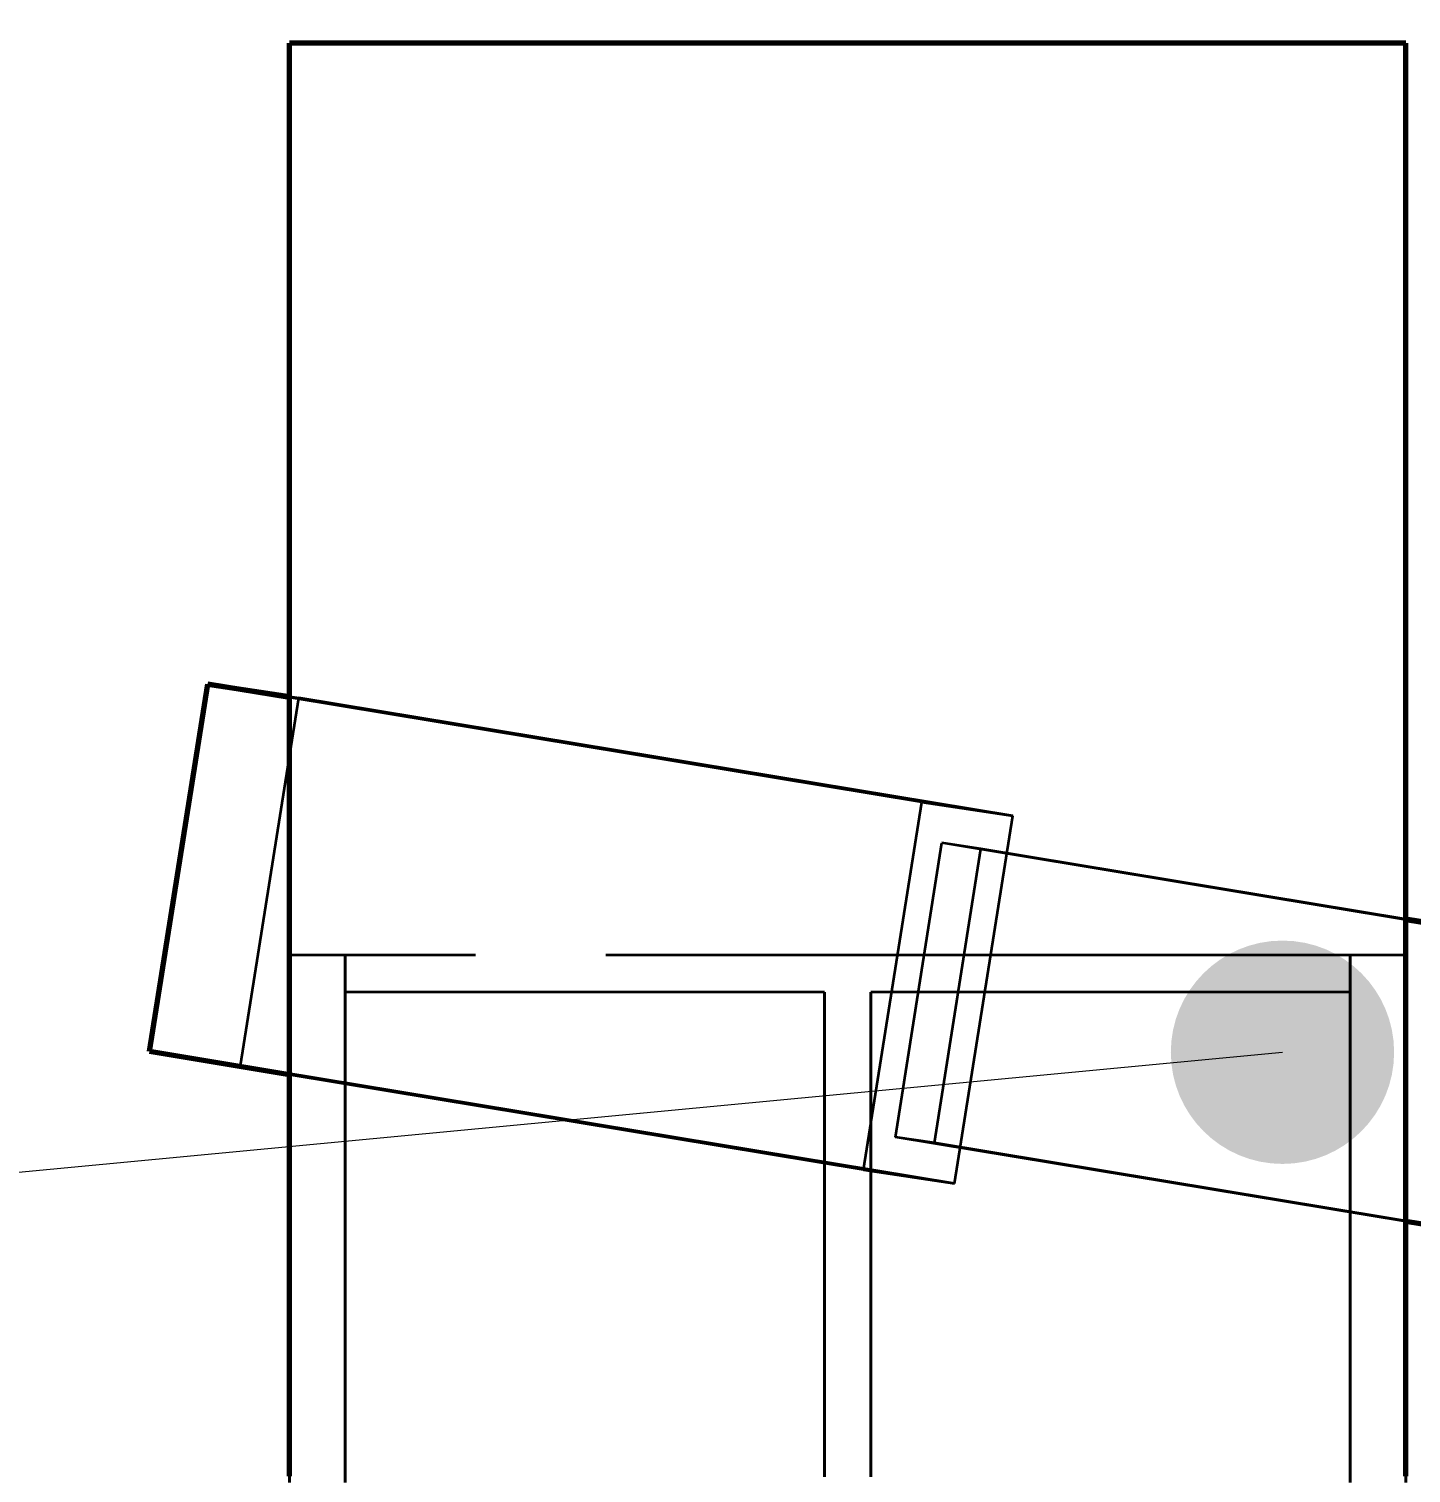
# Model space of a CAD drawing. Header units: millimetres. Extents: x 0 to 2382, y 0 to 420.
# Drawn here: x 137 to 144.43, y 240.82 to 248.58 of the extents above; entities that cross this region are included whole.
import ezdxf

# ---------------------------------------------------------------- set-up
doc = ezdxf.new("R2010")
doc.units = ezdxf.units.MM
doc.linetypes.add('IRAM-E-TRAZOS', pattern=[5, 4, -1])
for name, color, linetype, lineweight in [('01-VISIBLE', 7, 'CONTINUOUS', 70), ('02-OCULTA', 4, 'IRAM-E-TRAZOS', 35), ('04-COTA', 3, 'CONTINUOUS', 18), ('08-FINA', 5, 'CONTINUOUS', 18)]:
    doc.layers.add(name, color=color, linetype=linetype, lineweight=lineweight)
doc.styles.add('ISO3098', font='isocpeur.ttf')
doc.dimstyles.new('FLAMA-IRAM', dxfattribs={"dimtxt": 3.5, "dimasz": 3.5, "dimexe": 2, "dimexo": 1.5, "dimgap": 1, "dimtad": 1, "dimdec": 1, "dimtxsty": 'ISO3098', "dimblk": 'IRAM_FLECHA', "dimblk1": 'IRAM_FLECHA', "dimblk2": 'IRAM_FLECHA', "dimcen": 2.5, "dimclrd": 256, "dimclre": 256, "dimclrt": 256, "dimazin": 3, "dimtfac": 1, "dimtmove": 0, "dimatfit": 3, "dimlwd": 18, "dimlwe": 18})

# ---------------------------------------------------------------- blocks, each defined once
blk = doc.blocks.new('IRAM_FLECHA')
blk.add_solid([(0, 0), (-1, 0.125), (-1, -0.125)])

msp = doc.modelspace()

# ---------------------------------------------------------------- hatches: boundary and pattern name
at = {"layer": '08-FINA'}
h = msp.add_hatch(color=7, dxfattribs=at)
h.dxf.hatch_style = 1
edge = h.paths.add_edge_path()
edge.add_arc((143.7366, 243.0775), 0.6, 0, 360)

# ---------------------------------------------------------------- linework, layer by layer
at = {"layer": '01-VISIBLE'}
for p, q in [((144.4, 248.5), (138.4, 248.5)), ((137.6481, 243.0807), (137.961, 245.056)), ((138.4, 244.9834), (137.961, 245.056)), ((137.961, 245.056), (138.4, 244.9896)), ((145.6044, 243.593), (144.4, 243.7924)), ((145.3946, 243.6248), (144.4, 243.7894)), ((138.4, 242.9562), (137.6481, 243.0807)), ((145.1443, 242.0445), (144.4, 242.1677))]:
    msp.add_line(p, q, dxfattribs=at)
for points in [[(138.4, 240.8), (138.4, 240.8875), (138.4, 240.975), (138.4, 241.0625), (138.4, 241.15), (138.4, 241.2375), (138.4, 241.325), (138.4, 241.4125), (138.4, 241.5), (138.4, 241.5875), (138.4, 241.675), (138.4, 241.7625), (138.4, 241.85), (138.4, 241.9375), (138.4, 242.025), (138.4, 242.1125), (138.4, 242.2), (138.4, 242.2875), (138.4, 242.375), (138.4, 242.4625), (138.4, 242.55), (138.4, 242.6375), (138.4, 242.725), (138.4, 242.8125), (138.4, 242.9), (138.4, 242.9875), (138.4, 243.075), (138.4, 243.1625), (138.4, 243.25), (138.4, 243.3375), (138.4, 243.425), (138.4, 243.5125), (138.4, 243.6), (138.4, 243.6875), (138.4, 243.775), (138.4, 243.8625), (138.4, 243.95), (138.4, 244.0375), (138.4, 244.125), (138.4, 244.2125), (138.4, 244.3), (138.4, 244.3875), (138.4, 244.475), (138.4, 244.5625), (138.4, 244.65), (138.4, 244.7375), (138.4, 244.825), (138.4, 244.9125), (138.4, 245), (138.4, 245.0875), (138.4, 245.175), (138.4, 245.2625), (138.4, 245.35), (138.4, 245.4375), (138.4, 245.525), (138.4, 245.6125), (138.4, 245.7), (138.4, 245.7875), (138.4, 245.875), (138.4, 245.9625), (138.4, 246.05), (138.4, 246.1375), (138.4, 246.225), (138.4, 246.3125), (138.4, 246.4), (138.4, 246.4875), (138.4, 246.575), (138.4, 246.6625), (138.4, 246.75), (138.4, 246.8375), (138.4, 246.925), (138.4, 247.0125), (138.4, 247.1), (138.4, 247.1875), (138.4, 247.275), (138.4, 247.3625), (138.4, 247.45), (138.4, 247.5375), (138.4, 247.625), (138.4, 247.7125), (138.4, 247.8), (138.4, 247.8875), (138.4, 247.975), (138.4, 248.0625), (138.4, 248.15), (138.4, 248.2375), (138.4, 248.325), (138.4, 248.4125), (138.4, 248.5)], [(144.4, 240.8), (144.4, 240.8875), (144.4, 240.975), (144.4, 241.0625), (144.4, 241.15), (144.4, 241.2375), (144.4, 241.325), (144.4, 241.4125), (144.4, 241.5), (144.4, 241.5875), (144.4, 241.675), (144.4, 241.7625), (144.4, 241.85), (144.4, 241.9375), (144.4, 242.025), (144.4, 242.1125), (144.4, 242.2), (144.4, 242.2875), (144.4, 242.375), (144.4, 242.4625), (144.4, 242.55), (144.4, 242.6375), (144.4, 242.725), (144.4, 242.8125), (144.4, 242.9), (144.4, 242.9875), (144.4, 243.075), (144.4, 243.1625), (144.4, 243.25), (144.4, 243.3375), (144.4, 243.425), (144.4, 243.5125), (144.4, 243.6), (144.4, 243.6875), (144.4, 243.775), (144.4, 243.8625), (144.4, 243.95), (144.4, 244.0375), (144.4, 244.125), (144.4, 244.2125), (144.4, 244.3), (144.4, 244.3875), (144.4, 244.475), (144.4, 244.5625), (144.4, 244.65), (144.4, 244.7375), (144.4, 244.825), (144.4, 244.9125), (144.4, 245), (144.4, 245.0875), (144.4, 245.175), (144.4, 245.2625), (144.4, 245.35), (144.4, 245.4375), (144.4, 245.525), (144.4, 245.6125), (144.4, 245.7), (144.4, 245.7875), (144.4, 245.875), (144.4, 245.9625), (144.4, 246.05), (144.4, 246.1375), (144.4, 246.225), (144.4, 246.3125), (144.4, 246.4), (144.4, 246.4875), (144.4, 246.575), (144.4, 246.6625), (144.4, 246.75), (144.4, 246.8375), (144.4, 246.925), (144.4, 247.0125), (144.4, 247.1), (144.4, 247.1875), (144.4, 247.275), (144.4, 247.3625), (144.4, 247.45), (144.4, 247.5375), (144.4, 247.625), (144.4, 247.7125), (144.4, 247.8), (144.4, 247.8875), (144.4, 247.975), (144.4, 248.0625), (144.4, 248.15), (144.4, 248.2375), (144.4, 248.325), (144.4, 248.4125), (144.4, 248.5)]]:
    msp.add_lwpolyline(points, dxfattribs=at)
at = {"layer": '02-OCULTA'}
for p, q in [((138.1375, 243.0067), (138.4504, 244.982)), ((138.4, 244.9896), (138.4504, 244.982)), ((141.7979, 244.4209), (138.4, 244.9834)), ((142.2874, 244.3469), (138.4504, 244.982)), ((141.4851, 242.4455), (141.7979, 244.4209)), ((141.7979, 244.4209), (142.2874, 244.3469)), ((141.9745, 242.3715), (142.2874, 244.3469)), ((141.6562, 242.6219), (141.9065, 244.2022)), ((144.4, 243.7894), (141.9065, 244.2022)), ((142.1162, 244.1705), (141.9065, 244.2022)), ((141.8659, 242.5902), (142.1162, 244.1705)), ((144.4, 243.7924), (142.1162, 244.1705)), ((144.4, 243.6), (138.4, 243.6)), ((144.1, 243.6), (138.7, 243.6)), ((141.275, 243.4), (138.7, 243.4)), ((144.1, 243.4), (141.525, 243.4)), ((137.6481, 243.0807), (138.1375, 243.0067)), ((141.9745, 242.3715), (138.1375, 243.0067)), ((141.4851, 242.4455), (138.4, 242.9562)), ((144.4, 242.1677), (141.6562, 242.6219)), ((141.8659, 242.5902), (141.6562, 242.6219)), ((145.3541, 242.0128), (141.8659, 242.5902)), ((141.4851, 242.4455), (141.9745, 242.3715))]:
    msp.add_line(p, q, dxfattribs=at)
for points in [[(138.4, 248.5), (138.4, 248.4125), (138.4, 248.325), (138.4, 248.2375), (138.4, 248.15), (138.4, 248.0625), (138.4, 247.975), (138.4, 247.8875), (138.4, 247.8), (138.4, 247.7125), (138.4, 247.625), (138.4, 247.5375), (138.4, 247.45), (138.4, 247.3625), (138.4, 247.275), (138.4, 247.1875), (138.4, 247.1), (138.4, 247.0125), (138.4, 246.925), (138.4, 246.8375), (138.4, 246.75), (138.4, 246.6625), (138.4, 246.575), (138.4, 246.4875), (138.4, 246.4), (138.4, 246.3125), (138.4, 246.225), (138.4, 246.1375), (138.4, 246.05), (138.4, 245.9625), (138.4, 245.875), (138.4, 245.7875), (138.4, 245.7), (138.4, 245.6125), (138.4, 245.525), (138.4, 245.4375), (138.4, 245.35), (138.4, 245.2625), (138.4, 245.175), (138.4, 245.0875), (138.4, 245), (138.4, 244.9125), (138.4, 244.825), (138.4, 244.7375), (138.4, 244.65), (138.4, 244.5625), (138.4, 244.475), (138.4, 244.3875), (138.4, 244.3), (138.4, 244.2125), (138.4, 244.125), (138.4, 244.0375), (138.4, 243.95), (138.4, 243.8625), (138.4, 243.775), (138.4, 243.6875), (138.4, 243.6), (138.4, 243.5125), (138.4, 243.425), (138.4, 243.3375), (138.4, 243.25), (138.4, 243.1625), (138.4, 243.075), (138.4, 242.9875), (138.4, 242.9), (138.4, 242.8125), (138.4, 242.725), (138.4, 242.6375), (138.4, 242.55), (138.4, 242.4625), (138.4, 242.375), (138.4, 242.2875), (138.4, 242.2), (138.4, 242.1125), (138.4, 242.025), (138.4, 241.9375), (138.4, 241.85), (138.4, 241.7625), (138.4, 241.675), (138.4, 241.5875), (138.4, 241.5), (138.4, 241.4125), (138.4, 241.325), (138.4, 241.2375), (138.4, 241.15), (138.4, 241.0625), (138.4, 240.975), (138.4, 240.8875), (138.4, 240.8)], [(144.4, 248.5), (144.4, 248.4125), (144.4, 248.325), (144.4, 248.2375), (144.4, 248.15), (144.4, 248.0625), (144.4, 247.975), (144.4, 247.8875), (144.4, 247.8), (144.4, 247.7125), (144.4, 247.625), (144.4, 247.5375), (144.4, 247.45), (144.4, 247.3625), (144.4, 247.275), (144.4, 247.1875), (144.4, 247.1), (144.4, 247.0125), (144.4, 246.925), (144.4, 246.8375), (144.4, 246.75), (144.4, 246.6625), (144.4, 246.575), (144.4, 246.4875), (144.4, 246.4), (144.4, 246.3125), (144.4, 246.225), (144.4, 246.1375), (144.4, 246.05), (144.4, 245.9625), (144.4, 245.875), (144.4, 245.7875), (144.4, 245.7), (144.4, 245.6125), (144.4, 245.525), (144.4, 245.4375), (144.4, 245.35), (144.4, 245.2625), (144.4, 245.175), (144.4, 245.0875), (144.4, 245), (144.4, 244.9125), (144.4, 244.825), (144.4, 244.7375), (144.4, 244.65), (144.4, 244.5625), (144.4, 244.475), (144.4, 244.3875), (144.4, 244.3), (144.4, 244.2125), (144.4, 244.125), (144.4, 244.0375), (144.4, 243.95), (144.4, 243.8625), (144.4, 243.775), (144.4, 243.6875), (144.4, 243.6), (144.4, 243.5125), (144.4, 243.425), (144.4, 243.3375), (144.4, 243.25), (144.4, 243.1625), (144.4, 243.075), (144.4, 242.9875), (144.4, 242.9), (144.4, 242.8125), (144.4, 242.725), (144.4, 242.6375), (144.4, 242.55), (144.4, 242.4625), (144.4, 242.375), (144.4, 242.2875), (144.4, 242.2), (144.4, 242.1125), (144.4, 242.025), (144.4, 241.9375), (144.4, 241.85), (144.4, 241.7625), (144.4, 241.675), (144.4, 241.5875), (144.4, 241.5), (144.4, 241.4125), (144.4, 241.325), (144.4, 241.2375), (144.4, 241.15), (144.4, 241.0625), (144.4, 240.975), (144.4, 240.8875), (144.4, 240.8)], [(138.4, 240.765), (138.4, 240.828), (138.4, 240.891), (138.4, 240.954), (138.4, 241.017), (138.4, 241.08), (138.4, 241.143), (138.4, 241.206), (138.4, 241.269), (138.4, 241.332), (138.4, 241.395), (138.4, 241.458), (138.4, 241.521), (138.4, 241.584), (138.4, 241.647), (138.4, 241.71), (138.4, 241.773), (138.4, 241.836), (138.4, 241.899), (138.4, 241.962), (138.4, 242.025), (138.4, 242.088), (138.4, 242.151), (138.4, 242.214), (138.4, 242.277), (138.4, 242.34), (138.4, 242.403), (138.4, 242.466), (138.4, 242.529), (138.4, 242.592), (138.4, 242.655), (138.4, 242.718), (138.4, 242.781), (138.4, 242.844), (138.4, 242.907), (138.4, 242.97), (138.4, 243.033), (138.4, 243.096), (138.4, 243.159), (138.4, 243.222), (138.4, 243.285), (138.4, 243.348), (138.4, 243.411), (138.4, 243.474), (138.4, 243.537), (138.4, 243.6)], [(138.4, 243.6), (138.4, 243.537), (138.4, 243.474), (138.4, 243.411), (138.4, 243.348), (138.4, 243.285), (138.4, 243.222), (138.4, 243.159), (138.4, 243.096), (138.4, 243.033), (138.4, 242.97), (138.4, 242.907), (138.4, 242.844), (138.4, 242.781), (138.4, 242.718), (138.4, 242.655), (138.4, 242.592), (138.4, 242.529), (138.4, 242.466), (138.4, 242.403), (138.4, 242.34), (138.4, 242.277), (138.4, 242.214), (138.4, 242.151), (138.4, 242.088), (138.4, 242.025), (138.4, 241.962), (138.4, 241.899), (138.4, 241.836), (138.4, 241.773), (138.4, 241.71), (138.4, 241.647), (138.4, 241.584), (138.4, 241.521), (138.4, 241.458), (138.4, 241.395), (138.4, 241.332), (138.4, 241.269), (138.4, 241.206), (138.4, 241.143), (138.4, 241.08), (138.4, 241.017), (138.4, 240.954), (138.4, 240.891), (138.4, 240.828), (138.4, 240.765)], [(138.7, 240.765), (138.7, 240.828), (138.7, 240.891), (138.7, 240.954), (138.7, 241.017), (138.7, 241.08), (138.7, 241.143), (138.7, 241.206), (138.7, 241.269), (138.7, 241.332), (138.7, 241.395), (138.7, 241.458), (138.7, 241.521), (138.7, 241.584), (138.7, 241.647), (138.7, 241.71), (138.7, 241.773), (138.7, 241.836), (138.7, 241.899), (138.7, 241.962), (138.7, 242.025), (138.7, 242.088), (138.7, 242.151), (138.7, 242.214), (138.7, 242.277), (138.7, 242.34), (138.7, 242.403), (138.7, 242.466), (138.7, 242.529), (138.7, 242.592), (138.7, 242.655), (138.7, 242.718), (138.7, 242.781), (138.7, 242.844), (138.7, 242.907), (138.7, 242.97), (138.7, 243.033), (138.7, 243.096), (138.7, 243.159), (138.7, 243.222), (138.7, 243.285), (138.7, 243.348), (138.7, 243.411), (138.7, 243.474), (138.7, 243.537), (138.7, 243.6)], [(138.7, 243.6), (138.7, 243.537), (138.7, 243.474), (138.7, 243.411), (138.7, 243.348), (138.7, 243.285), (138.7, 243.222), (138.7, 243.159), (138.7, 243.096), (138.7, 243.033), (138.7, 242.97), (138.7, 242.907), (138.7, 242.844), (138.7, 242.781), (138.7, 242.718), (138.7, 242.655), (138.7, 242.592), (138.7, 242.529), (138.7, 242.466), (138.7, 242.403), (138.7, 242.34), (138.7, 242.277), (138.7, 242.214), (138.7, 242.151), (138.7, 242.088), (138.7, 242.025), (138.7, 241.962), (138.7, 241.899), (138.7, 241.836), (138.7, 241.773), (138.7, 241.71), (138.7, 241.647), (138.7, 241.584), (138.7, 241.521), (138.7, 241.458), (138.7, 241.395), (138.7, 241.332), (138.7, 241.269), (138.7, 241.206), (138.7, 241.143), (138.7, 241.08), (138.7, 241.017), (138.7, 240.954), (138.7, 240.891), (138.7, 240.828), (138.7, 240.765)], [(144.1, 240.765), (144.1, 240.828), (144.1, 240.891), (144.1, 240.954), (144.1, 241.017), (144.1, 241.08), (144.1, 241.143), (144.1, 241.206), (144.1, 241.269), (144.1, 241.332), (144.1, 241.395), (144.1, 241.458), (144.1, 241.521), (144.1, 241.584), (144.1, 241.647), (144.1, 241.71), (144.1, 241.773), (144.1, 241.836), (144.1, 241.899), (144.1, 241.962), (144.1, 242.025), (144.1, 242.088), (144.1, 242.151), (144.1, 242.214), (144.1, 242.277), (144.1, 242.34), (144.1, 242.403), (144.1, 242.466), (144.1, 242.529), (144.1, 242.592), (144.1, 242.655), (144.1, 242.718), (144.1, 242.781), (144.1, 242.844), (144.1, 242.907), (144.1, 242.97), (144.1, 243.033), (144.1, 243.096), (144.1, 243.159), (144.1, 243.222), (144.1, 243.285), (144.1, 243.348), (144.1, 243.411), (144.1, 243.474), (144.1, 243.537), (144.1, 243.6)], [(144.1, 243.6), (144.1, 243.537), (144.1, 243.474), (144.1, 243.411), (144.1, 243.348), (144.1, 243.285), (144.1, 243.222), (144.1, 243.159), (144.1, 243.096), (144.1, 243.033), (144.1, 242.97), (144.1, 242.907), (144.1, 242.844), (144.1, 242.781), (144.1, 242.718), (144.1, 242.655), (144.1, 242.592), (144.1, 242.529), (144.1, 242.466), (144.1, 242.403), (144.1, 242.34), (144.1, 242.277), (144.1, 242.214), (144.1, 242.151), (144.1, 242.088), (144.1, 242.025), (144.1, 241.962), (144.1, 241.899), (144.1, 241.836), (144.1, 241.773), (144.1, 241.71), (144.1, 241.647), (144.1, 241.584), (144.1, 241.521), (144.1, 241.458), (144.1, 241.395), (144.1, 241.332), (144.1, 241.269), (144.1, 241.206), (144.1, 241.143), (144.1, 241.08), (144.1, 241.017), (144.1, 240.954), (144.1, 240.891), (144.1, 240.828), (144.1, 240.765)], [(144.4, 240.765), (144.4, 240.828), (144.4, 240.891), (144.4, 240.954), (144.4, 241.017), (144.4, 241.08), (144.4, 241.143), (144.4, 241.206), (144.4, 241.269), (144.4, 241.332), (144.4, 241.395), (144.4, 241.458), (144.4, 241.521), (144.4, 241.584), (144.4, 241.647), (144.4, 241.71), (144.4, 241.773), (144.4, 241.836), (144.4, 241.899), (144.4, 241.962), (144.4, 242.025), (144.4, 242.088), (144.4, 242.151), (144.4, 242.214), (144.4, 242.277), (144.4, 242.34), (144.4, 242.403), (144.4, 242.466), (144.4, 242.529), (144.4, 242.592), (144.4, 242.655), (144.4, 242.718), (144.4, 242.781), (144.4, 242.844), (144.4, 242.907), (144.4, 242.97), (144.4, 243.033), (144.4, 243.096), (144.4, 243.159), (144.4, 243.222), (144.4, 243.285), (144.4, 243.348), (144.4, 243.411), (144.4, 243.474), (144.4, 243.537), (144.4, 243.6)], [(144.4, 243.6), (144.4, 243.537), (144.4, 243.474), (144.4, 243.411), (144.4, 243.348), (144.4, 243.285), (144.4, 243.222), (144.4, 243.159), (144.4, 243.096), (144.4, 243.033), (144.4, 242.97), (144.4, 242.907), (144.4, 242.844), (144.4, 242.781), (144.4, 242.718), (144.4, 242.655), (144.4, 242.592), (144.4, 242.529), (144.4, 242.466), (144.4, 242.403), (144.4, 242.34), (144.4, 242.277), (144.4, 242.214), (144.4, 242.151), (144.4, 242.088), (144.4, 242.025), (144.4, 241.962), (144.4, 241.899), (144.4, 241.836), (144.4, 241.773), (144.4, 241.71), (144.4, 241.647), (144.4, 241.584), (144.4, 241.521), (144.4, 241.458), (144.4, 241.395), (144.4, 241.332), (144.4, 241.269), (144.4, 241.206), (144.4, 241.143), (144.4, 241.08), (144.4, 241.017), (144.4, 240.954), (144.4, 240.891), (144.4, 240.828), (144.4, 240.765)], [(138.7, 240.796), (138.7, 240.858), (138.7, 240.92), (138.7, 240.982), (138.7, 241.044), (138.7, 241.106), (138.7, 241.168), (138.7, 241.23), (138.7, 241.292), (138.7, 241.354), (138.7, 241.416), (138.7, 241.478), (138.7, 241.54), (138.7, 241.602), (138.7, 241.664), (138.7, 241.726), (138.7, 241.788), (138.7, 241.85), (138.7, 241.912), (138.7, 241.974), (138.7, 242.036), (138.7, 242.098), (138.7, 242.16), (138.7, 242.222), (138.7, 242.284), (138.7, 242.346), (138.7, 242.408), (138.7, 242.47), (138.7, 242.532), (138.7, 242.594), (138.7, 242.656), (138.7, 242.718), (138.7, 242.78), (138.7, 242.842), (138.7, 242.904), (138.7, 242.966), (138.7, 243.028), (138.7, 243.09), (138.7, 243.152), (138.7, 243.214), (138.7, 243.276), (138.7, 243.338), (138.7, 243.4)], [(138.7, 243.4), (138.7, 243.338), (138.7, 243.276), (138.7, 243.214), (138.7, 243.152), (138.7, 243.09), (138.7, 243.028), (138.7, 242.966), (138.7, 242.904), (138.7, 242.842), (138.7, 242.78), (138.7, 242.718), (138.7, 242.656), (138.7, 242.594), (138.7, 242.532), (138.7, 242.47), (138.7, 242.408), (138.7, 242.346), (138.7, 242.284), (138.7, 242.222), (138.7, 242.16), (138.7, 242.098), (138.7, 242.036), (138.7, 241.974), (138.7, 241.912), (138.7, 241.85), (138.7, 241.788), (138.7, 241.726), (138.7, 241.664), (138.7, 241.602), (138.7, 241.54), (138.7, 241.478), (138.7, 241.416), (138.7, 241.354), (138.7, 241.292), (138.7, 241.23), (138.7, 241.168), (138.7, 241.106), (138.7, 241.044), (138.7, 240.982), (138.7, 240.92), (138.7, 240.858), (138.7, 240.796)], [(141.275, 240.796), (141.275, 240.858), (141.275, 240.92), (141.275, 240.982), (141.275, 241.044), (141.275, 241.106), (141.275, 241.168), (141.275, 241.23), (141.275, 241.292), (141.275, 241.354), (141.275, 241.416), (141.275, 241.478), (141.275, 241.54), (141.275, 241.602), (141.275, 241.664), (141.275, 241.726), (141.275, 241.788), (141.275, 241.85), (141.275, 241.912), (141.275, 241.974), (141.275, 242.036), (141.275, 242.098), (141.275, 242.16), (141.275, 242.222), (141.275, 242.284), (141.275, 242.346), (141.275, 242.408), (141.275, 242.47), (141.275, 242.532), (141.275, 242.594), (141.275, 242.656), (141.275, 242.718), (141.275, 242.78), (141.275, 242.842), (141.275, 242.904), (141.275, 242.966), (141.275, 243.028), (141.275, 243.09), (141.275, 243.152), (141.275, 243.214), (141.275, 243.276), (141.275, 243.338), (141.275, 243.4)], [(141.275, 243.4), (141.275, 243.338), (141.275, 243.276), (141.275, 243.214), (141.275, 243.152), (141.275, 243.09), (141.275, 243.028), (141.275, 242.966), (141.275, 242.904), (141.275, 242.842), (141.275, 242.78), (141.275, 242.718), (141.275, 242.656), (141.275, 242.594), (141.275, 242.532), (141.275, 242.47), (141.275, 242.408), (141.275, 242.346), (141.275, 242.284), (141.275, 242.222), (141.275, 242.16), (141.275, 242.098), (141.275, 242.036), (141.275, 241.974), (141.275, 241.912), (141.275, 241.85), (141.275, 241.788), (141.275, 241.726), (141.275, 241.664), (141.275, 241.602), (141.275, 241.54), (141.275, 241.478), (141.275, 241.416), (141.275, 241.354), (141.275, 241.292), (141.275, 241.23), (141.275, 241.168), (141.275, 241.106), (141.275, 241.044), (141.275, 240.982), (141.275, 240.92), (141.275, 240.858), (141.275, 240.796)], [(141.525, 240.796), (141.525, 240.858), (141.525, 240.92), (141.525, 240.982), (141.525, 241.044), (141.525, 241.106), (141.525, 241.168), (141.525, 241.23), (141.525, 241.292), (141.525, 241.354), (141.525, 241.416), (141.525, 241.478), (141.525, 241.54), (141.525, 241.602), (141.525, 241.664), (141.525, 241.726), (141.525, 241.788), (141.525, 241.85), (141.525, 241.912), (141.525, 241.974), (141.525, 242.036), (141.525, 242.098), (141.525, 242.16), (141.525, 242.222), (141.525, 242.284), (141.525, 242.346), (141.525, 242.408), (141.525, 242.47), (141.525, 242.532), (141.525, 242.594), (141.525, 242.656), (141.525, 242.718), (141.525, 242.78), (141.525, 242.842), (141.525, 242.904), (141.525, 242.966), (141.525, 243.028), (141.525, 243.09), (141.525, 243.152), (141.525, 243.214), (141.525, 243.276), (141.525, 243.338), (141.525, 243.4)], [(141.525, 243.4), (141.525, 243.338), (141.525, 243.276), (141.525, 243.214), (141.525, 243.152), (141.525, 243.09), (141.525, 243.028), (141.525, 242.966), (141.525, 242.904), (141.525, 242.842), (141.525, 242.78), (141.525, 242.718), (141.525, 242.656), (141.525, 242.594), (141.525, 242.532), (141.525, 242.47), (141.525, 242.408), (141.525, 242.346), (141.525, 242.284), (141.525, 242.222), (141.525, 242.16), (141.525, 242.098), (141.525, 242.036), (141.525, 241.974), (141.525, 241.912), (141.525, 241.85), (141.525, 241.788), (141.525, 241.726), (141.525, 241.664), (141.525, 241.602), (141.525, 241.54), (141.525, 241.478), (141.525, 241.416), (141.525, 241.354), (141.525, 241.292), (141.525, 241.23), (141.525, 241.168), (141.525, 241.106), (141.525, 241.044), (141.525, 240.982), (141.525, 240.92), (141.525, 240.858), (141.525, 240.796)], [(144.1, 240.796), (144.1, 240.858), (144.1, 240.92), (144.1, 240.982), (144.1, 241.044), (144.1, 241.106), (144.1, 241.168), (144.1, 241.23), (144.1, 241.292), (144.1, 241.354), (144.1, 241.416), (144.1, 241.478), (144.1, 241.54), (144.1, 241.602), (144.1, 241.664), (144.1, 241.726), (144.1, 241.788), (144.1, 241.85), (144.1, 241.912), (144.1, 241.974), (144.1, 242.036), (144.1, 242.098), (144.1, 242.16), (144.1, 242.222), (144.1, 242.284), (144.1, 242.346), (144.1, 242.408), (144.1, 242.47), (144.1, 242.532), (144.1, 242.594), (144.1, 242.656), (144.1, 242.718), (144.1, 242.78), (144.1, 242.842), (144.1, 242.904), (144.1, 242.966), (144.1, 243.028), (144.1, 243.09), (144.1, 243.152), (144.1, 243.214), (144.1, 243.276), (144.1, 243.338), (144.1, 243.4)], [(144.1, 243.4), (144.1, 243.338), (144.1, 243.276), (144.1, 243.214), (144.1, 243.152), (144.1, 243.09), (144.1, 243.028), (144.1, 242.966), (144.1, 242.904), (144.1, 242.842), (144.1, 242.78), (144.1, 242.718), (144.1, 242.656), (144.1, 242.594), (144.1, 242.532), (144.1, 242.47), (144.1, 242.408), (144.1, 242.346), (144.1, 242.284), (144.1, 242.222), (144.1, 242.16), (144.1, 242.098), (144.1, 242.036), (144.1, 241.974), (144.1, 241.912), (144.1, 241.85), (144.1, 241.788), (144.1, 241.726), (144.1, 241.664), (144.1, 241.602), (144.1, 241.54), (144.1, 241.478), (144.1, 241.416), (144.1, 241.354), (144.1, 241.292), (144.1, 241.23), (144.1, 241.168), (144.1, 241.106), (144.1, 241.044), (144.1, 240.982), (144.1, 240.92), (144.1, 240.858), (144.1, 240.796)]]:
    msp.add_lwpolyline(points, dxfattribs=at)
at = {"layer": '08-FINA'}
msp.add_line((109.9821, 239.8775), (143.7366, 243.0775), dxfattribs=at)

# ---------------------------------------------------------------- dimensions: what is measured, and where the dimension line sits
at = {"layer": '04-COTA'}
msp.add_linear_dim(base=(126, 213.5), p1=(147, 213.5), p2=(160, 304.8869), angle=90, dimstyle='FLAMA-IRAM', override={"dimlfac": 10}, dxfattribs=at).render()

doc.saveas('drawing.dxf')
